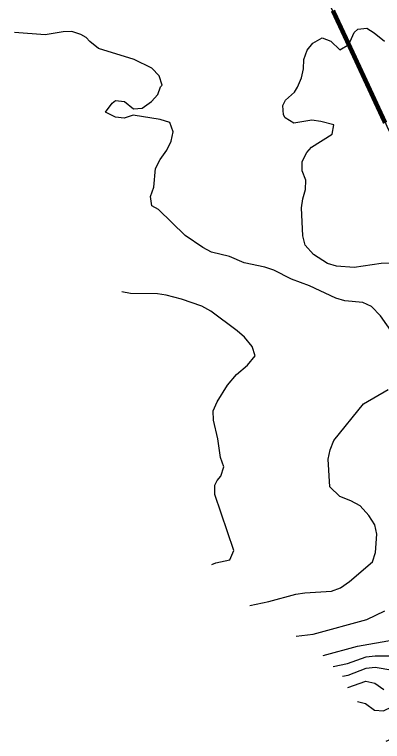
# Model space of a CAD drawing. Header units: metres. Extents: x 697254 to 930473, y 8023396 to 8227001.
# Drawn here: x 809785 to 811003, y 8100623 to 8103032 of the extents above; entities that cross this region are included whole.
import ezdxf

# ---------------------------------------------------------------- set-up
doc = ezdxf.new("R2010")
doc.units = ezdxf.units.M
for name, color, linetype in [('ALIGNMENT_FITTED', 4, 'Continuous'), ('CENTRELINE', 7, 'Continuous'), ('CONTOUR_10M', 33, 'Continuous'), ('CONTOUR_INDEX_50M', 34, 'Continuous'), ('GRADE_0-4', 3, 'Continuous')]:
    doc.layers.add(name, color=color, linetype=linetype)

msp = doc.modelspace()

# ---------------------------------------------------------------- linework, layer by layer
at = {"layer": 'ALIGNMENT_FITTED'}
msp.add_line((811003.2, 8102693.6), (810207.4, 8104397.1), dxfattribs=at)
msp.add_arc((815763.7, 8104917.5), 5254.3, -154.9608, -153.4312, dxfattribs=at)
at = {"layer": 'CENTRELINE'}
msp.add_polyline3d([(811003.7, 8102691.5, 1153), (810999.5, 8102700.5, 1152.7), (810995.3, 8102709.6, 1152.3), (810991, 8102718.7, 1151.9), (810986.8, 8102727.8, 1151.6), (810982.6, 8102736.9, 1151.4), (810978.4, 8102745.9, 1151.4), (810974.2, 8102755, 1151.4), (810970, 8102764.1, 1151.3), (810965.8, 8102773.2, 1151.3), (810961.6, 8102782.3, 1151.3), (810957.4, 8102791.3, 1151.1), (810953.2, 8102800.4, 1150.8), (810948.9, 8102809.5, 1150.7), (810944.7, 8102818.6, 1150.6), (810940.5, 8102827.7, 1150.8), (810936.3, 8102836.7, 1150.8), (810932.1, 8102845.8, 1150.6), (810927.9, 8102854.9, 1150.5), (810923.7, 8102864, 1150.6), (810919.5, 8102873, 1150.8), (810915.3, 8102882.1, 1150.9), (810911.1, 8102891.2, 1150.9), (810906.8, 8102900.3, 1150.7), (810902.6, 8102909.4, 1150.3), (810898.4, 8102918.4, 1149.7), (810894.2, 8102927.5, 1149.2), (810890, 8102936.6, 1149), (810885.7, 8102945.6, 1148.9), (810881.5, 8102954.7, 1148.8), (810877.2, 8102963.8, 1148.7), (810873, 8102972.8, 1148.5), (810868.8, 8102981.9, 1148.3), (810864.5, 8102991, 1148.3), (810860.3, 8103000, 1148.4), (810856, 8103009.1, 1148.3), (810851.8, 8103018.2, 1148), (810847.6, 8103027.2, 1147.7), (810843.3, 8103036.3, 1147.4)], dxfattribs=at)
at = {"layer": 'CONTOUR_10M'}
for points, elevation in [([(811051.9, 8101955.8), (810996.2, 8102034.4), (810967.1, 8102064.9), (810937.7, 8102078.3), (810878.6, 8102083.8), (810849.2, 8102092.3), (810761.1, 8102133.5), (810702.2, 8102155.8), (810643.5, 8102185.3), (810614.1, 8102195.6), (810545.6, 8102209.5), (810496.3, 8102230.1), (810437.3, 8102244.5), (810408, 8102259.9), (810349.4, 8102299.8), (810261.9, 8102385.9), (810239.8, 8102398.8), (810234.8, 8102429.6), (810245.7, 8102460.2), (810251.6, 8102521.7), (810267.3, 8102552.2), (810289.1, 8102582.6), (810303.6, 8102613.2), (810309.8, 8102643.9), (810298.7, 8102674.8), (810266.4, 8102684.6), (810177.9, 8102699.1), (810148.1, 8102689.3), (810118.6, 8102692.6), (810086.4, 8102708.8), (810107.8, 8102739.2), (810119.4, 8102747), (810149, 8102744.7), (810178.2, 8102719.9), (810207.8, 8102722.3), (810237.7, 8102744.3), (810259.2, 8102767.7), (810268, 8102792.6), (810273.4, 8102798.3), (810263.2, 8102829.2), (810239.4, 8102855), (810180.7, 8102883.7), (810062.9, 8102920), (810033.6, 8102942.9), (810022.3, 8102955.9), (810004.4, 8102966), (809974.9, 8102975.7), (809945.3, 8102974.7), (809886, 8102965), (809784.6, 8102972.7)], 1140), ([(810438.4, 8101209.3), (810451.4, 8101215.2), (810498, 8101225.6), (810510.4, 8101256.2), (810448, 8101441.8), (810448.4, 8101472.5), (810455.5, 8101488.5), (810468.4, 8101503), (810477.6, 8101533.6), (810467.1, 8101564.6), (810457.9, 8101626.2), (810443.7, 8101688), (810442.9, 8101718.8), (810456, 8101749.3), (810489.9, 8101804), (810520, 8101839), (810556.6, 8101870.9), (810581.2, 8101901.3), (810571.9, 8101932.2), (810546.3, 8101963.4), (810522.1, 8101983.9), (810434.4, 8102049.2), (810405, 8102065.9), (810338.1, 8102089.6), (810287.3, 8102102.3), (810257.7, 8102106.4), (810169, 8102108.1), (810139.5, 8102113.7)], 1130), ([(810564.2, 8101074.4), (810627, 8101086.9), (810716.1, 8101111.2), (810745.8, 8101116.2), (810834.6, 8101121.7), (810864.3, 8101132.7), (810894.2, 8101152.9), (810970.7, 8101218.5), (810979.7, 8101249.1), (810984.1, 8101310.6), (810977.5, 8101341.5), (810957.6, 8101372.6), (810929.2, 8101403.8), (810898.2, 8101420.7), (810861.6, 8101435.5), (810828.4, 8101466.8), (810823.9, 8101559.2), (810830.4, 8101589.9), (810842.1, 8101620.9), (810940.6, 8101742.1), (811022.1, 8101789.3)], 1140), ([(810806.4, 8100908.5), (810920.6, 8100939.1), (811039.2, 8100960.2)], 1160), ([(810840.3, 8100872.1), (810886.9, 8100881.3), (810949.6, 8100903.5), (810979.3, 8100907.5), (811038.4, 8100907.3)], 1170), ([(810871, 8100839.2), (810889.6, 8100843), (810949.1, 8100866.7), (810978.7, 8100869.3), (811037.7, 8100859.3)], 1180), ([(810888.9, 8100802.7), (810948.4, 8100823.3), (810977.9, 8100816.7), (811007.2, 8100795.5)], 1190)]:
    msp.add_lwpolyline(points, dxfattribs=dict(at, elevation=elevation))
at = {"layer": 'CONTOUR_INDEX_50M'}
for points, elevation in [([(811058, 8102208.1), (810998.8, 8102206.8), (810909.9, 8102193.9), (810850.8, 8102198.5), (810821.3, 8102207.4), (810774.6, 8102236.9), (810747.3, 8102268), (810739, 8102298.9), (810735.3, 8102391.3), (810739.4, 8102422), (810747.8, 8102452.7), (810749.9, 8102483.4), (810737.4, 8102514.4), (810736.9, 8102545.1), (810753, 8102575.7), (810768, 8102592.4), (810836.6, 8102635.9), (810841.6, 8102666.6), (810798.8, 8102678.2), (810769.3, 8102681.8), (810710, 8102672.4), (810680.7, 8102690.2), (810674.9, 8102699.9), (810673.6, 8102730.7), (810681.6, 8102748.7), (810711.5, 8102775.4), (810722, 8102791.5), (810735.2, 8102822.1), (810741.4, 8102852.8), (810742.8, 8102883.5), (810754, 8102914.1), (810773.1, 8102937.1), (810803, 8102955.5), (810832.4, 8102944.7), (810861.6, 8102915.8), (810891.4, 8102933.1), (810910, 8102973.3), (810921.8, 8102984.1), (810951.4, 8102986.7), (810975.4, 8102972.3), (811009.9, 8102944.1)], 1150), ([(810717.4, 8100972.7), (810773.3, 8100979.4), (810951.5, 8101027.3), (811011.1, 8101056.4)], 1150), ([(810920.1, 8100755.4), (810947.3, 8100748.7), (810976.6, 8100727.1), (811006.1, 8100724.7), (811035.9, 8100739.1), (811065.9, 8100766.7), (811126.1, 8100833.1), (811156, 8100854.3), (811185.7, 8100863.9), (811215.3, 8100864.9), (811274.4, 8100858.8), (811333.5, 8100856.8), (811363, 8100852.6), (811389.1, 8100843), (811390, 8100812.2), (811353.7, 8100782), (811302.4, 8100758.5), (811272.6, 8100740.8), (811206.3, 8100691.9), (811182.9, 8100679.4), (811153.2, 8100668.6), (811064, 8100643.8), (811014.1, 8100623.3)], 1200)]:
    msp.add_lwpolyline(points, dxfattribs=dict(at, elevation=elevation))
at = {"layer": 'GRADE_0-4', "const_width": 15}
msp.add_lwpolyline([(811012.1, 8102673.3), (811007.9, 8102682.4), (811003.7, 8102691.5), (810999.5, 8102700.5), (810995.3, 8102709.6), (810991, 8102718.7), (810986.8, 8102727.8), (810982.6, 8102736.9), (810978.4, 8102745.9), (810974.2, 8102755), (810970, 8102764.1), (810965.8, 8102773.2), (810961.6, 8102782.3), (810957.4, 8102791.3), (810953.2, 8102800.4), (810948.9, 8102809.5), (810944.7, 8102818.6), (810940.5, 8102827.7), (810936.3, 8102836.7), (810932.1, 8102845.8), (810927.9, 8102854.9), (810923.7, 8102864), (810919.5, 8102873), (810915.3, 8102882.1), (810911.1, 8102891.2), (810906.8, 8102900.3), (810902.6, 8102909.4), (810898.4, 8102918.4), (810894.2, 8102927.5), (810890, 8102936.6), (810885.7, 8102945.6), (810881.5, 8102954.7), (810877.2, 8102963.8), (810873, 8102972.8), (810868.8, 8102981.9), (810864.5, 8102991), (810860.3, 8103000), (810856, 8103009.1), (810851.8, 8103018.2), (810847.6, 8103027.2), (810843.3, 8103036.3), (810839.1, 8103045.4)], dxfattribs=at)

doc.saveas('drawing.dxf')
